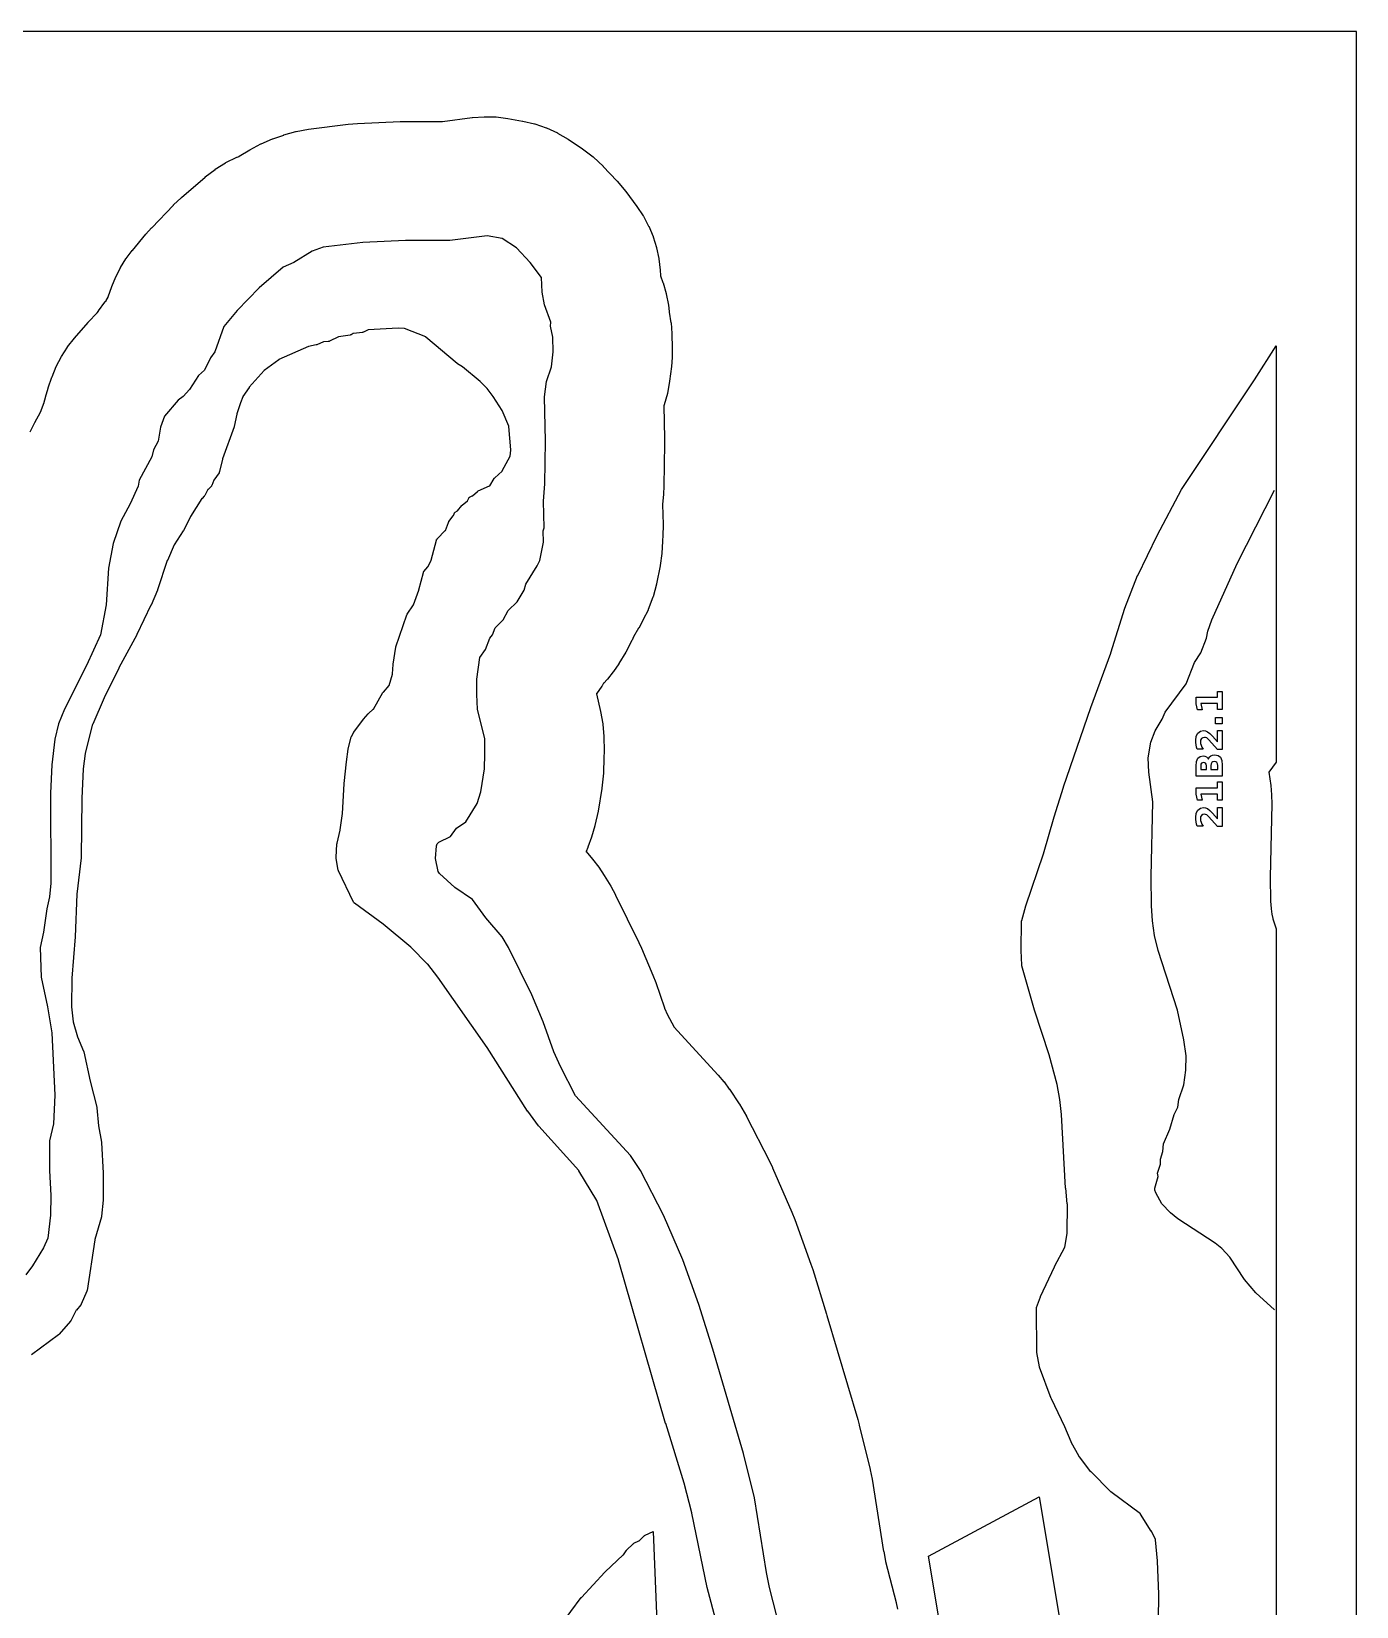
# Model space of a CAD drawing. Header units: millimetres. Extents: x 0 to 841, y 0 to 594.
# Drawn here: x 618.4 to 841, y 329.5 to 594 of the extents above; entities that cross this region are included whole.
import ezdxf

# ---------------------------------------------------------------- set-up
doc = ezdxf.new("R2010")
doc.units = ezdxf.units.MM
for name, color, linetype in [('CUT', 1, 'Continuous'), ('ENGRAVE', 5, 'Continuous'), ('SHEET_EDGE_DO_NOT_CUT', 8, 'Continuous')]:
    doc.layers.add(name, color=color, linetype=linetype)

msp = doc.modelspace()

# ---------------------------------------------------------------- linework, layer by layer
at = {"layer": 'CUT'}
for points in [[(618.16, 526.75), (618.93, 528.31), (618.94, 528.33), (619.88, 530.05), (619.9, 530.08), (620.52, 531.71), (620.53, 531.72), (620.53, 531.73), (620.71, 532.55), (620.72, 532.59), (621.18, 534.12), (621.19, 534.13), (621.82, 535.97), (621.83, 535.99), (622.52, 537.71), (622.54, 537.76), (623.39, 539.4), (623.41, 539.44), (624.41, 540.99), (624.44, 541.03), (625.59, 542.49), (625.6, 542.51), (627.89, 545.15), (627.91, 545.17), (629.41, 546.72), (629.42, 546.73), (629.42, 546.74), (629.63, 547.05), (629.64, 547.07), (630.69, 548.54), (630.72, 548.58), (630.9, 548.79), (630.91, 548.8), (630.92, 548.81), (631.23, 549.4), (631.24, 549.43), (631.86, 551.16), (631.87, 551.18), (632.52, 552.78), (632.53, 552.81), (633.32, 554.33), (633.34, 554.37), (634.25, 555.82), (634.27, 555.85), (635.31, 557.22), (635.33, 557.24), (637.58, 559.94), (637.59, 559.95), (638.56, 561.03), (638.57, 561.04), (642.23, 564.84), (642.25, 564.86), (643.55, 566.09), (643.56, 566.1), (647.56, 569.56), (647.58, 569.58), (649.21, 570.84), (649.25, 570.87), (650.99, 571.95), (651.04, 571.97), (652.89, 572.87), (652.91, 572.88), (653.28, 573.03), (653.28, 573.04), (653.29, 573.04), (655.05, 574.13), (655.08, 574.14), (656.91, 575.14), (656.96, 575.16), (658.89, 575.96), (658.92, 575.97), (660.76, 576.61), (660.79, 576.62), (662.79, 577.21), (662.84, 577.22), (664.9, 577.59), (664.93, 577.59), (671.56, 578.43), (671.58, 578.43), (673.13, 578.56), (673.15, 578.56), (680.3, 578.89), (680.31, 578.89), (681.22, 578.91), (681.23, 578.91), (687.4, 578.91), (687.43, 578.91), (692.44, 579.54), (692.46, 579.55), (694.41, 579.69), (694.46, 579.69), (696.41, 579.65), (696.46, 579.64), (698.4, 579.4), (698.42, 579.4), (700.9, 578.96), (700.92, 578.96), (702.9, 578.5), (702.95, 578.49), (704.86, 577.84), (704.91, 577.82), (706.74, 576.97), (706.78, 576.95), (708.53, 575.91), (708.55, 575.9), (710.93, 574.31), (710.96, 574.29), (712.75, 572.95), (712.79, 572.91), (714.42, 571.37), (714.44, 571.35), (716.74, 568.9), (716.76, 568.88), (718.22, 567.13), (718.24, 567.1), (720.09, 564.61), (720.11, 564.59), (721.16, 563.02), (721.18, 562.98), (722.07, 561.33), (722.09, 561.29), (722.82, 559.56), (722.84, 559.52), (723.39, 557.73), (723.41, 557.68), (723.79, 555.85), (723.8, 555.8), (724, 553.92), (724.01, 553.9), (724.06, 552.99), (724.06, 552.98), (724.07, 552.97), (724.47, 551.82), (724.48, 551.79), (725.02, 549.97), (725.03, 549.92), (725.4, 548.06), (725.4, 548.01), (725.5, 546.99), (725.5, 546.96), (725.53, 546.86), (725.53, 546.84), (725.82, 545.09), (725.83, 545.05), (725.96, 543.28), (725.96, 543.26), (726.03, 540.78), (726.03, 540.76), (726.02, 539.27), (726.02, 539.23), (725.89, 537.74), (725.89, 537.72), (725.59, 535.26), (725.59, 535.24), (725.24, 533.27), (725.23, 533.22), (724.69, 531.3), (724.68, 531.28), (724.63, 531.14), (724.63, 531.12), (724.63, 531.11), (724.75, 525.62), (724.75, 525.61), (724.75, 524.82), (724.75, 524.81), (724.63, 517.66), (724.63, 517.64), (724.56, 516.31), (724.56, 516.29), (724.41, 514.57), (724.41, 514.54), (724.5, 511.2), (724.5, 511.17), (724.46, 509.21), (724.45, 509.16), (724.39, 508.6), (724.38, 508.57), (724.39, 508.41), (724.38, 508.38), (724.3, 506.35), (724.29, 506.3), (723.99, 504.3), (723.99, 504.27), (723.37, 501.22), (723.37, 501.19), (722.8, 499.04), (722.79, 498.98), (721.99, 496.91), (721.97, 496.89), (721.57, 496), (721.56, 495.97), (720.4, 493.79), (720.38, 493.76), (719.51, 492.33), (719.5, 492.32), (719.5, 492.31), (719.29, 491.78), (719.26, 491.73), (718.22, 489.78), (718.21, 489.75), (717.04, 487.84), (717.03, 487.82), (716.14, 486.48), (716.12, 486.45), (715.13, 485.2), (715.1, 485.17), (714.52, 484.54), (714.51, 484.53), (714.5, 484.52), (714.25, 484.1), (714.22, 484.06), (713.28, 482.78), (713.27, 482.77), (713.28, 482.76), (713.98, 479.79), (713.98, 479.77), (714.35, 477.73), (714.36, 477.68), (714.51, 475.61), (714.51, 475.59), (714.57, 473.12), (714.57, 473.1), (714.56, 472.01), (714.56, 472), (714.47, 469.48), (714.47, 469.45), (714.22, 466.91), (714.21, 466.88), (713.59, 463.06), (713.58, 463.03), (713.03, 460.64), (713.02, 460.61), (712.45, 458.69), (712.45, 458.67), (711.87, 457.01), (711.86, 456.97), (711.55, 456.27), (711.54, 456.26), (711.55, 456.25), (712.62, 455), (712.63, 454.98), (713.67, 453.67), (713.69, 453.64), (714.61, 452.24), (714.62, 452.22), (715.69, 450.44), (715.7, 450.43), (716.49, 448.97), (716.5, 448.95), (720.4, 440.99), (720.41, 440.98), (720.84, 440.04), (720.84, 440.02), (722.77, 435.52), (722.77, 435.51), (723.25, 434.27), (723.26, 434.25), (724.74, 430), (724.75, 429.98), (725.26, 428.83), (725.26, 428.82), (726.28, 426.86), (726.29, 426.85), (726.3, 426.84), (733.76, 418.72), (733.77, 418.71), (734.72, 417.58), (734.75, 417.56), (735.62, 416.37), (735.63, 416.35), (737.29, 413.88), (737.31, 413.85), (738.51, 411.81), (738.53, 411.78), (742.35, 404.29), (742.36, 404.28), (742.88, 403.18), (742.89, 403.17), (746.15, 395.68), (746.15, 395.67), (746.63, 394.47), (746.64, 394.46), (749.33, 386.97), (749.34, 386.95), (749.63, 386.08), (749.63, 386.07), (751.95, 378.57), (751.95, 378.57), (752.01, 378.36), (752.01, 378.36), (757.19, 360.87), (757.2, 360.86), (757.44, 359.95), (757.45, 359.94), (759.28, 352.46), (759.28, 352.44), (759.6, 350.87), (759.6, 350.85), (761.55, 338.69), (761.56, 338.68), (761.88, 337.07), (761.88, 337.05), (763.64, 330.12), (763.64, 330.1), (763.89, 328.99)], [(736.53, 315.21), (731.92, 332.64), (731.91, 332.67), (729.33, 345.16), (729.33, 345.17), (728.02, 350.16), (728.02, 350.17), (724.93, 360.18), (724.92, 360.19), (717.02, 387.65), (717.02, 387.67), (713.35, 397.65), (713.34, 397.66), (713.34, 397.67), (710.35, 402.66), (710.35, 402.67), (710.34, 402.68), (703.61, 410.13), (703.58, 410.17), (701.75, 412.64), (701.73, 412.67), (694.95, 423.36), (694.94, 423.37), (686.67, 435.18), (686.66, 435.19), (684.94, 437.33), (684.93, 437.35), (682.11, 440.18), (682.1, 440.19), (677.47, 444.07), (677.45, 444.08), (672.65, 447.59), (672.61, 447.62), (672.58, 447.65), (672.55, 447.69), (672.52, 447.73), (672.5, 447.77), (669.96, 453.03), (669.94, 453.07), (669.93, 453.11), (669.92, 453.16), (669.57, 455.12), (669.56, 455.18), (669.56, 455.24), (669.7, 457.57), (669.71, 457.61), (669.72, 457.65), (670.25, 459.88), (670.25, 459.9), (670.65, 462.65), (670.65, 462.67), (670.9, 467.64), (670.91, 467.67), (671.29, 471.31), (671.3, 471.32), (671.59, 473.46), (671.6, 473.51), (672.09, 475.47), (672.11, 475.52), (672.13, 475.57), (672.47, 476.23), (672.49, 476.27), (672.52, 476.31), (674.15, 478.48), (674.17, 478.51), (674.92, 479.41), (674.95, 479.44), (674.98, 479.47), (675.8, 480.17), (675.81, 480.18), (675.82, 480.19), (677.43, 482.97), (677.46, 483.02), (677.49, 483.06), (678.46, 484.15), (678.47, 484.16), (678.47, 484.17), (679.03, 486.08), (679.03, 486.09), (679.03, 486.11), (679.12, 487.69), (679.13, 487.74), (679.59, 490.57), (679.6, 490.61), (679.61, 490.65), (681.46, 496.04), (681.47, 496.08), (681.49, 496.12), (681.52, 496.16), (682.57, 497.68), (682.57, 497.69), (682.58, 497.7), (683.46, 500.18), (683.47, 500.2), (684.22, 503.13), (684.23, 503.19), (684.26, 503.24), (684.28, 503.28), (684.32, 503.33), (684.94, 504.09), (684.95, 504.1), (684.95, 504.11), (685.54, 505.17), (685.55, 505.18), (685.55, 505.19), (686.42, 508.56), (686.43, 508.61), (686.45, 508.66), (686.48, 508.7), (686.51, 508.74), (686.54, 508.78), (687.89, 510.17), (687.9, 510.18), (687.91, 510.19), (688.43, 511.55), (688.45, 511.6), (688.47, 511.64), (688.5, 511.68), (689.25, 512.67), (689.25, 512.68), (689.26, 512.69), (689.38, 513), (689.4, 513.05), (689.42, 513.09), (689.45, 513.14), (689.49, 513.18), (689.53, 513.21), (689.57, 513.24), (689.94, 513.49), (689.95, 513.5), (689.96, 513.51), (690.66, 514.39), (690.7, 514.43), (690.74, 514.47), (691.62, 515.17), (691.63, 515.18), (691.63, 515.19), (691.84, 515.61), (691.87, 515.65), (691.89, 515.69), (691.92, 515.72), (691.96, 515.76), (691.99, 515.79), (692.03, 515.81), (692.07, 515.84), (692.44, 516.02), (692.45, 516.02), (692.46, 516.03), (693.31, 516.76), (693.35, 516.79), (693.39, 516.81), (693.44, 516.83), (695.34, 517.67), (695.36, 517.68), (695.36, 517.69), (696.13, 518.95), (696.16, 518.99), (696.19, 519.03), (696.22, 519.06), (697.46, 520.17), (697.47, 520.18), (697.47, 520.19), (698.8, 522.68), (698.81, 522.69), (698.81, 522.7), (698.94, 523.69), (698.94, 523.71), (698.94, 523.72), (698.55, 527.66), (698.55, 527.67), (698.55, 527.69), (697.45, 530.34), (697.45, 530.35), (697.44, 530.36), (695.97, 532.68), (695.96, 532.69), (694.96, 534.04), (694.95, 534.05), (694.94, 534.06), (693.79, 535.18), (693.77, 535.19), (690.79, 537.65), (690.77, 537.67), (689.94, 538.19), (689.88, 538.23), (684.65, 542.67), (684.64, 542.68), (684.63, 542.69), (681.02, 544.11), (681.01, 544.12), (680.99, 544.12), (679.98, 544.17), (679.96, 544.17), (674.96, 543.91), (674.95, 543.91), (674.94, 543.9), (674.15, 543.51), (674.11, 543.49), (674.07, 543.48), (674.03, 543.47), (673.98, 543.46), (672.46, 543.3), (672.45, 543.3), (672.44, 543.29), (672.06, 543.07), (672.02, 543.05), (671.97, 543.04), (671.93, 543.02), (671.89, 543.01), (669.96, 542.71), (669.95, 542.71), (669.94, 542.7), (668.43, 541.98), (668.39, 541.96), (668.34, 541.94), (668.29, 541.94), (668.24, 541.93), (667.46, 541.9), (667.45, 541.9), (667.44, 541.9), (666.3, 541.39), (666.25, 541.38), (666.2, 541.36), (664.94, 541.09), (664.93, 541.09), (664.92, 541.09), (659.96, 538.89), (659.95, 538.89), (659.94, 538.88), (657.46, 537.07), (657.45, 537.06), (657.44, 537.05), (654.97, 534.26), (654.96, 534.23), (653.89, 532.69), (653.88, 532.67), (653.87, 532.66), (653.48, 531.64), (653.48, 531.63), (652.85, 529.76), (652.85, 529.73), (652.43, 527.66), (652.42, 527.62), (652.41, 527.58), (650.46, 522.22), (650.45, 522.19), (649.96, 520.08), (649.95, 520.03), (649.93, 519.99), (649.91, 519.94), (649.88, 519.9), (649, 518.64), (649, 518.63), (648.99, 518.62), (648.68, 517.77), (648.67, 517.73), (648.64, 517.68), (648.62, 517.65), (648.59, 517.61), (648.56, 517.58), (648.05, 517.1), (648.04, 517.09), (648.03, 517.07), (647.5, 516.09), (647.48, 516.05), (647.45, 516.01), (647.41, 515.97), (647.03, 515.59), (647.02, 515.58), (647.01, 515.57), (645.11, 512.56), (645.1, 512.53), (643.9, 510.16), (643.88, 510.12), (642.35, 507.79), (642.35, 507.78), (642.34, 507.77), (641.2, 505.17), (641.19, 505.15), (639.54, 500.22), (639.53, 500.18), (638.46, 497.67), (638.45, 497.65), (636.1, 492.71), (636.09, 492.68), (633.04, 487.1), (633.04, 487.09), (630.57, 482.08), (630.56, 482.07), (628.66, 477.68), (628.66, 477.67), (628.65, 477.67), (627.4, 472.77), (627.39, 472.74), (627.08, 470.17), (627.08, 470.15), (626.81, 465.17), (626.81, 465.16), (626.71, 455.24), (626.71, 455.19), (626, 449.12), (626, 449.1), (625.69, 441.96), (625.69, 441.94), (625.15, 435), (625.15, 434.98), (625.1, 430.21), (625.1, 430.18), (625.37, 427.67), (625.38, 427.66), (625.38, 427.65), (626.1, 425.17), (626.11, 425.14), (627.14, 422.72), (627.16, 422.67), (627.17, 422.63), (628.22, 417.69), (628.22, 417.68), (629.33, 413.32), (629.34, 413.28), (629.34, 413.24), (629.65, 410.2), (629.65, 410.18), (630.14, 407.46), (630.15, 407.4), (630.42, 402.24), (630.42, 402.21), (630.41, 397.73), (630.41, 397.69), (630.16, 395.01), (630.16, 394.96), (630.14, 394.92), (629.02, 391.1), (629.01, 391.07), (627.71, 382.53), (627.7, 382.48), (627.69, 382.44), (627.67, 382.4), (626.74, 380.27), (626.72, 380.23), (626.7, 380.19), (626.67, 380.16), (625.91, 379.23), (625.91, 379.22), (625.9, 379.21), (624.97, 377.47), (624.94, 377.43), (624.91, 377.38), (623.01, 375.18), (622.97, 375.14), (622.93, 375.1), (618.38, 371.74), (618.36, 371.73)], [(807.72, 327.11), (807.8, 331.53), (807.8, 331.55), (807.57, 337.1), (807.57, 337.11), (807.22, 340.68), (807.21, 340.69), (807.21, 340.7), (806.53, 342.12), (806.51, 342.14), (804.72, 344.99), (804.71, 345), (804.71, 345.01), (799.75, 348.71), (799.72, 348.73), (799.69, 348.76), (796.42, 352.06), (796.38, 352.11), (794.43, 354.58), (794.41, 354.62), (794.38, 354.65), (793.05, 357.05), (793.03, 357.1), (792, 359.62), (792, 359.63), (789.74, 364.36), (789.72, 364.4), (787.76, 369.64), (787.74, 369.68), (787.73, 369.72), (787.28, 372.14), (787.28, 372.18), (787.28, 372.23), (787.22, 379.52), (787.22, 379.57), (787.23, 379.61), (787.24, 379.65), (787.25, 379.7), (787.88, 381.47), (787.9, 381.51), (790.24, 386.54), (790.25, 386.57), (792, 389.81), (792, 389.83), (792, 389.84), (792.37, 392.11), (792.37, 392.11), (792.37, 392.12), (792.42, 397.08), (792.41, 397.11), (792.14, 399.7), (792.13, 399.73), (791.46, 412.09), (791.46, 412.11), (791.16, 414.62), (791.16, 414.63), (790.72, 417.12), (790.71, 417.14), (789.35, 422.1), (789.34, 422.11), (786.9, 429.62), (786.89, 429.64), (784.79, 437.06), (784.78, 437.12), (784.77, 437.17), (784.63, 439.62), (784.63, 439.67), (784.74, 444.58), (784.74, 444.62), (784.75, 444.66), (784.76, 444.7), (785.43, 447.12), (785.44, 447.15), (788.43, 455.88), (788.43, 455.89), (790.18, 462.09), (790.18, 462.11), (791.78, 467.1), (791.78, 467.11), (796.35, 480.46), (796.35, 480.47), (799.7, 489.61), (799.7, 489.62), (802.07, 497.12), (802.08, 497.15), (804.23, 502.61), (804.24, 502.65), (807.49, 509.35), (807.5, 509.36), (811.57, 517.06), (811.6, 517.1), (823.84, 535.48), (823.84, 535.49), (827.5, 541.21), (827.5, 471.27), (826.28, 469.61), (826.27, 469.6), (826.27, 469.59), (826.58, 467.36), (826.58, 467.34), (826.73, 465.81), (826.73, 465.77), (826.76, 464.23), (826.76, 464.21), (826.52, 451.98), (826.52, 451.98), (826.55, 447.93), (826.55, 447.92), (826.64, 446.68), (826.64, 446.67), (826.76, 445.76), (826.77, 445.73), (826.94, 445), (826.94, 444.98), (827.5, 443.26), (827.5, 215.33)], [(787.6, 226.96), (769.06, 337.9), (787.66, 347.91), (807.42, 229.74)], [(707.25, 326.26), (710.73, 330.95), (710.77, 330.99), (714.73, 335.24), (714.75, 335.26), (717.81, 338.12), (717.82, 338.13), (717.83, 338.13), (718.29, 338.84), (718.32, 338.89), (718.36, 338.94), (719.48, 340), (719.52, 340.03), (719.56, 340.06), (719.6, 340.08), (720.44, 340.51), (720.45, 340.52), (720.45, 340.52), (721.37, 341.37), (721.41, 341.41), (721.45, 341.44), (721.5, 341.46), (722.8, 342.05), (724.7, 296.54)]]:
    msp.add_lwpolyline(points, dxfattribs=at)
at = {"layer": 'ENGRAVE'}
for points in [[(744.26, 325.19), (742.36, 332.66), (741.86, 335.16), (739.86, 347.69), (738.02, 355.18), (732.84, 372.67), (730.52, 380.18), (727.82, 387.69), (724.55, 395.19), (720.71, 402.69), (719.03, 405.19), (709.78, 415.26), (707.23, 420.15), (706.13, 422.65), (704.37, 427.66), (702.45, 432.18), (698.54, 440.16), (697.46, 441.96), (694.71, 445.15), (692.45, 448.2), (689.51, 450.21), (686.91, 452.57), (686.73, 452.91), (686.27, 455.07), (686.41, 457.25), (686.52, 457.58), (686.83, 457.86), (688.8, 458.82), (689.76, 460.17), (691.36, 461.27), (693.27, 464.35), (693.85, 466.3), (694.48, 470.15), (694.57, 472.69), (694.52, 475.17), (693.33, 480.18), (693.19, 482.66), (693.19, 485.23), (693.72, 488.87), (694.66, 490.18), (695.4, 492.13), (695.85, 492.68), (696.3, 493.83), (697.6, 495.18), (698.44, 496.74), (699.95, 498.22), (701.13, 500.16), (701.46, 501.17), (703.35, 504.24), (703.76, 505.16), (704.39, 508.24), (704.37, 510.13), (704.51, 510.63), (704.39, 515.13), (704.63, 518.01), (704.76, 525.17), (704.59, 532.62), (704.9, 535.23), (705.74, 537.69), (706.04, 540.18), (705.97, 542.67), (705.57, 544.53), (705.61, 545.17), (704.58, 548.09), (704.2, 550.22), (704.04, 552.67), (702.17, 555.19), (699.85, 557.66), (697.45, 559.26), (694.95, 559.7), (688.67, 558.91), (681.22, 558.91), (674.06, 558.58), (667.4, 557.75), (665.53, 557.09), (662.45, 555.2), (660.66, 554.44), (656.64, 550.97), (652.95, 547.15), (650.69, 544.43), (649.18, 540.21), (648.43, 539.2), (647.45, 537.1), (646.42, 536.2), (644.91, 533.86), (643.84, 532.68), (643.02, 532.07), (640.72, 529.41), (640.07, 527.55), (639.66, 525.18), (638.87, 523.76), (638.6, 522.57), (636.45, 518.67), (636.3, 517.64), (634.96, 514.69), (633.37, 511.76), (632.12, 508.03), (631.3, 503.86), (630.9, 497.72), (629.95, 492.65), (627.59, 487.52), (623.91, 480.16), (622.93, 477.7), (622.31, 475.15), (621.77, 470.84), (621.59, 466.05), (621.63, 450.95), (621.42, 448.64), (620.95, 446.65), (620.4, 442.7), (619.85, 440.15), (619.99, 435.14), (621.09, 430.2), (621.77, 425.82), (622.29, 415.37), (622.06, 410.56), (621.4, 407.65), (621.41, 402.68), (621.62, 398.48), (621.55, 395.2), (621.13, 391.34), (620.38, 389.68), (618.52, 386.66), (617.4, 385.18)], [(827.2, 379.3), (824.07, 382.15), (822.19, 384.39), (819.7, 388.15), (818.35, 389.6), (817.23, 390.51), (810.98, 394.59), (809.75, 395.6), (808.3, 397.12), (807.26, 398.93), (807.11, 399.41), (807.09, 399.75), (807.65, 401.68), (807.56, 402.27), (808.05, 403.78), (808.04, 404.61), (808.45, 405.88), (808.58, 407.15), (809.64, 409.66), (810.36, 412.11), (810.97, 413.36), (811.15, 414.61), (811.96, 417.11), (812.32, 419.54), (812.36, 421.95), (811.98, 424.63), (810.9, 429.6), (807.65, 439.64), (807.07, 442.15), (806.74, 444.64), (806.56, 447.14), (806.52, 452.1), (806.77, 464.61), (806.08, 469.58), (805.97, 472.02), (806.47, 474.61), (807.19, 476.56), (808.34, 478.49), (808.86, 479.69), (812.37, 484.46), (813.79, 488.04), (814.86, 489.64), (815.81, 492.11), (816.03, 493.3), (816.69, 495.18), (820.93, 504.63), (827.2, 516.99)]]:
    msp.add_lwpolyline(points, dxfattribs=at)
for points in [[(817.67, 480.11), (817.67, 481.11), (814.84, 481.11), (815.05, 480.08), (814.29, 480.08), (814.07, 481.1), (814.07, 482.17), (817.67, 482.17), (817.67, 483.17), (818.45, 483.17), (818.45, 480.11), (817.67, 480.11)], [(817.62, 474.68), (817.62, 476.61), (818.45, 476.61), (818.45, 473.43), (817.62, 473.43), (816.21, 475.02), (816.02, 475.21), (815.83, 475.34), (815.64, 475.42), (815.45, 475.44), (815.17, 475.39), (814.95, 475.24), (814.81, 475), (814.77, 474.69), (814.79, 474.41), (814.88, 474.11), (815.02, 473.78), (815.21, 473.44), (814.25, 473.44), (814.14, 473.82), (814.06, 474.19), (814.01, 474.56), (814, 474.92), (814.08, 475.62), (814.34, 476.14), (814.76, 476.47), (815.31, 476.58), (815.65, 476.53), (815.97, 476.39), (816.33, 476.11), (816.8, 475.62), (817.62, 474.68)], [(817.32, 477.74), (817.32, 478.79), (818.45, 478.79), (818.45, 477.74), (817.32, 477.74)], [(816.11, 471.77), (816.26, 472.09), (816.5, 472.33), (816.81, 472.48), (817.19, 472.53), (817.75, 472.42), (818.14, 472.1), (818.37, 471.56), (818.45, 470.8), (818.45, 468.93), (814.07, 468.93), (814.07, 470.62), (814.14, 471.41), (814.35, 471.94), (814.71, 472.25), (815.23, 472.35), (815.53, 472.31), (815.78, 472.2), (815.97, 472.02), (816.11, 471.77)], [(815.77, 470.68), (815.74, 470.92), (815.65, 471.09), (815.51, 471.19), (815.31, 471.22), (815.11, 471.19), (814.96, 471.09), (814.87, 470.92), (814.84, 470.68), (814.84, 470.06), (815.77, 470.06), (815.77, 470.68)], [(817.68, 470.72), (817.65, 471.02), (817.54, 471.23), (817.36, 471.36), (817.1, 471.4), (816.86, 471.36), (816.68, 471.23), (816.57, 471.02), (816.54, 470.72), (816.54, 470.06), (817.68, 470.06), (817.68, 470.72)], [(817.67, 464.91), (817.67, 465.9), (814.84, 465.9), (815.05, 464.88), (814.29, 464.88), (814.07, 465.9), (814.07, 466.97), (817.67, 466.97), (817.67, 467.97), (818.45, 467.97), (818.45, 464.91), (817.67, 464.91)], [(817.62, 461.76), (817.62, 463.68), (818.45, 463.68), (818.45, 460.5), (817.62, 460.5), (816.21, 462.1), (816.02, 462.29), (815.83, 462.42), (815.64, 462.49), (815.45, 462.52), (815.17, 462.47), (814.95, 462.31), (814.81, 462.07), (814.77, 461.76), (814.79, 461.49), (814.88, 461.19), (815.02, 460.86), (815.21, 460.52), (814.25, 460.52), (814.14, 460.89), (814.06, 461.27), (814.01, 461.64), (814, 462), (814.08, 462.7), (814.34, 463.22), (814.76, 463.55), (815.31, 463.65), (815.65, 463.61), (815.97, 463.47), (816.33, 463.18), (816.8, 462.69), (817.62, 461.76)]]:
    msp.add_lwpolyline(points, close=True, dxfattribs=at)
at = {"layer": 'SHEET_EDGE_DO_NOT_CUT'}
msp.add_lwpolyline([(0, 0), (841, 0), (841, 594), (0, 594)], close=True, dxfattribs=at)

doc.saveas('drawing.dxf')
